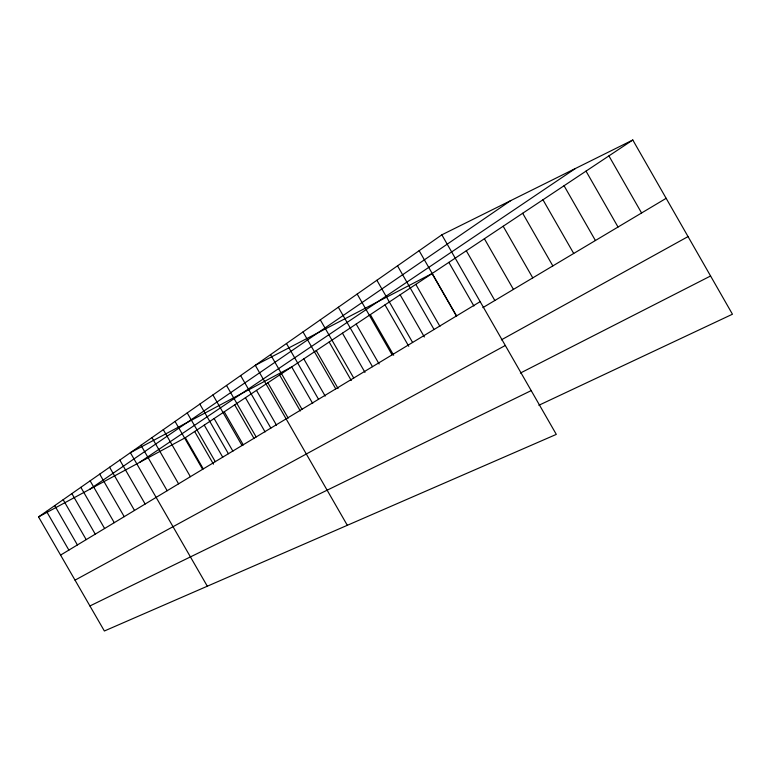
<?xml version="1.0" encoding="UTF-8"?>
<svg xmlns="http://www.w3.org/2000/svg" width="771" height="771" viewBox="0 0 771 771"><rect width="100%" height="100%" fill="white"/><g stroke="black" fill="none" stroke-linecap="round" stroke-linejoin="round"><path stroke-width="1.16" d="M441.841 234.827L556.305 434.391L104.374 630.996L38.55 516.917L441.841 234.827L632.798 140.004L732.45 314.221L538.862 405.267M89.629 489.344L510.749 200.605M139.464 462.455L575.407 168.502M38.55 516.917L185.329 437.706L632.798 140.004M60.581 555.101L480.169 301.644M482.858 307.639L666.154 198.33M501.343 339.866L688.04 236.591M75.038 580.149L505.304 345.475M520.386 373.058L710.583 275.989M89.928 605.958L531.19 390.608M267.865 382.792L288.19 418.133M347.316 525.302L255.297 365.3L432.049 273.56L456.577 316.312M256.483 390.367L276.51 425.187M240.629 375.564L270.843 428.088M245.429 397.72L265.099 431.924M226.51 385.442L256.155 436.964M234.692 404.862L254.083 438.574M224.255 411.81L243.308 444.925M212.921 394.945L242.017 445.503M214.116 418.557L232.909 451.199M199.834 404.1L228.399 453.724M204.257 425.11L222.723 457.193M187.218 412.928L215.273 461.656M194.658 431.5L213.471 464.161M185.329 437.706L203.236 468.807M175.046 421.438L202.609 469.308M163.298 429.659L190.379 476.69M151.945 437.6L178.573 483.822M140.977 445.272L167.162 490.713M207.312 586.211L130.376 452.683L291.698 366.938L312.708 403.484M119.813 460.075L145.141 504.022M109.598 467.226L134.501 510.441M99.71 474.136L124.218 516.657M90.14 480.834L114.262 522.671M80.859 487.32L104.605 528.501M71.876 493.604L95.257 534.149M63.164 499.695L86.198 539.623M54.712 505.612L77.399 544.933M46.511 511.346L68.87 550.089M522.68 213.268L552.836 265.908M503.174 226.25L532.761 277.878M484.39 238.74L513.438 289.404M466.31 250.768L494.818 300.497M448.867 262.371L473.895 306.01M419.145 250.7L456.557 315.908M415.82 284.364L439.923 326.364M397.518 265.831L434.063 329.496M400.139 294.792L424.368 336.985M376.884 280.259L412.591 342.459M384.989 304.873L408.755 346.266M370.34 314.616L393.663 355.229M357.175 294.05L392.092 354.843M356.173 324.042L379.12 363.999M338.334 307.224L372.489 366.688M342.449 333.168L364.982 372.383M320.302 319.84L353.725 378.021M329.159 342.016L351.277 380.508M316.283 350.583L338.064 388.478M303.022 331.925L335.761 388.873M303.803 358.881L325.198 396.101M286.465 343.509L318.529 399.282M270.563 354.631L301.991 409.276M279.603 374.985L300.295 410.972M608.917 155.896L641.588 212.989M586.018 171.123L618.024 227.031M564.054 185.744L595.414 240.513M542.957 199.776L573.701 253.466"/></g></svg>
